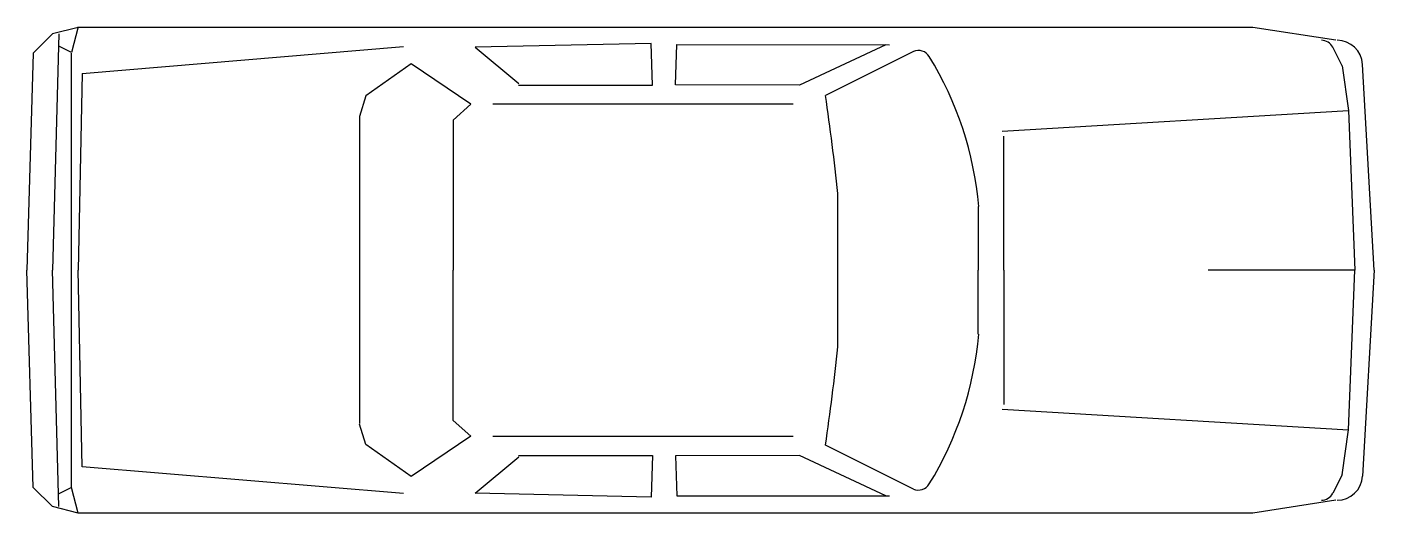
# Model space of a CAD drawing. Extents: x 7928 to 11541, y -792 to 511.
import ezdxf

# ---------------------------------------------------------------- set-up
doc = ezdxf.new("R2010")
doc.units = 0
doc.header["$MEASUREMENT"] = 0
doc.layers.add('2D', color=7, linetype='CONTINUOUS')
doc.layers.add('INSERT', color=7, linetype='CONTINUOUS')

# ---------------------------------------------------------------- blocks, each defined once
blk = doc.blocks.new('C-2CAR12')
at = {"layer": '2D', "color": 0, "linetype": 'BYBLOCK'}
for p, q in [((-1628.3, 614.2), (-1679.6, 562.9)), ((-1559.8, 631.3), (-1628.3, 614.2)), ((-1611.1, 614.2), (-1628.3, -19.3)), ((-1559.8, 632.8), (-1576.9, 564.3)), ((1590.5, 631.3), (-1559.8, 631.3)), ((1813.1, 597.1), (1590.5, 631.3)), ((-1576.9, 564.3), (-1611.1, 581.4)), ((-1548.8, 507.7), (-686.6, 580)), ((-22.8, 588.5), (-494.6, 578.2)), ((-494.6, 578.2), (-377.8, 481.2)), ((-18.9, 477.2), (-22.8, 588.5)), ((42.4, 477.6), (46.4, 585.6)), ((46.4, 585.6), (616.2, 585.1)), ((606.9, 585.1), (374.9, 477.2)), ((1830.2, 528.6), (1805.5, 578.2)), ((-1679.6, 562.9), (-1696.8, -19.3)), ((-1576.9, -601.4), (-1576.9, 562.9)), ((680.6, 567), (444.9, 449.3)), ((-1548.8, 507.7), (-1559.8, -19.3)), ((-666.6, 533.7), (-787.7, 448.1)), ((-506.5, 425.7), (-666.6, 533.7)), ((1830.2, 528.6), (1847.4, 408.8)), ((1915.8, -19.3), (1885, 532.2)), ((-378.4, 477.2), (-18.9, 477.2)), ((374.9, 477.2), (42.4, 477.6)), ((-787.7, 448.1), (-805.2, 393.1)), ((-506.5, 425.7), (-553.7, 383.4)), ((357.8, 425.9), (-446.9, 425.9)), ((918.4, 353.3), (1847.4, 408.8)), ((1847.4, 408.8), (1864.5, -19.3)), ((-805.2, 393.1), (-805.2, -430.2)), ((-553.7, 383.4), (-553.7, -19.3)), ((922.8, -19.3), (922.8, 340.3)), ((477.7, -224.7), (477.7, 186.2)), ((854.3, 151.9), (854.3, -19.3)), ((-1679.6, -601.4), (-1696.8, -19.3)), ((-1611.1, -652.8), (-1628.3, -19.3)), ((-1548.8, -546.2), (-1559.8, -19.3)), ((-553.7, -421.9), (-553.7, -19.3)), ((854.3, -190.5), (854.3, -19.3)), ((922.8, -19.3), (922.8, -378.8)), ((1864.5, -19.3), (1470.7, -19.3)), ((1847.4, -447.3), (1864.5, -19.3)), ((1915.8, -19.3), (1885, -570.8)), ((918.4, -391.9), (1847.4, -447.3)), ((-787.7, -486.6), (-805.2, -431.6)), ((-506.5, -464.3), (-553.7, -421.9)), ((-506.5, -464.3), (-666.6, -572.2)), ((357.8, -464.4), (-446.9, -464.4)), ((1830.2, -567.2), (1847.4, -447.3)), ((-666.6, -572.2), (-787.7, -486.6)), ((680.6, -605.6), (444.9, -487.8)), ((-494.6, -616.7), (-377.8, -519.7)), ((-378.4, -515.8), (-18.9, -515.8)), ((-18.9, -515.8), (-22.8, -627)), ((374.9, -515.8), (42.4, -516.2)), ((42.4, -516.2), (46.4, -624.1)), ((606.9, -623.7), (374.9, -515.8)), ((-1548.8, -544.8), (-686.6, -617.1)), ((1830.2, -567.2), (1805.5, -616.7)), ((-1628.3, -652.8), (-1679.6, -601.4)), ((-1576.9, -601.4), (-1611.1, -618.5)), ((-1559.8, -669.9), (-1576.9, -601.4)), ((-22.8, -627), (-494.6, -616.7)), ((46.4, -624.1), (616.2, -623.6)), ((1813.1, -635.6), (1590.5, -669.9)), ((-1559.8, -669.9), (-1628.3, -652.8)), ((1590.5, -669.9), (-1559.8, -669.9))]:
    blk.add_line(p, q, dxfattribs=at)
for centre, radius, start, end in [((1774.8, 562.9), 34.2, 26.5651, 90), ((1816.6, 528.6), 68.5, 3.0128, 90), ((694, 535.5), 34.2, 31.5638, 113.1257), ((-58.8, 73), 917.8, 4.9379, 31.5638), ((-5977.9, -483.9), 6490.3, 5.92644, 8.26698), ((-58.8, -111.6), 917.8, 328.4362, 355.0621), ((-5977.9, 445.4), 6490.3, 351.73302, 354.07356), ((1816.6, -567.2), 68.5, 270, 356.9872), ((694, -574.1), 34.2, 246.8743, 328.4362), ((1774.8, -601.4), 34.2, 270, 333.4349)]:
    blk.add_arc(centre, radius, start, end, dxfattribs=at)

msp = doc.modelspace()

# ---------------------------------------------------------------- block references
at = {"layer": 'INSERT'}
msp.add_blockref('C-2CAR12', (9625.1, -121.9), dxfattribs=at)

doc.saveas('drawing.dxf')
